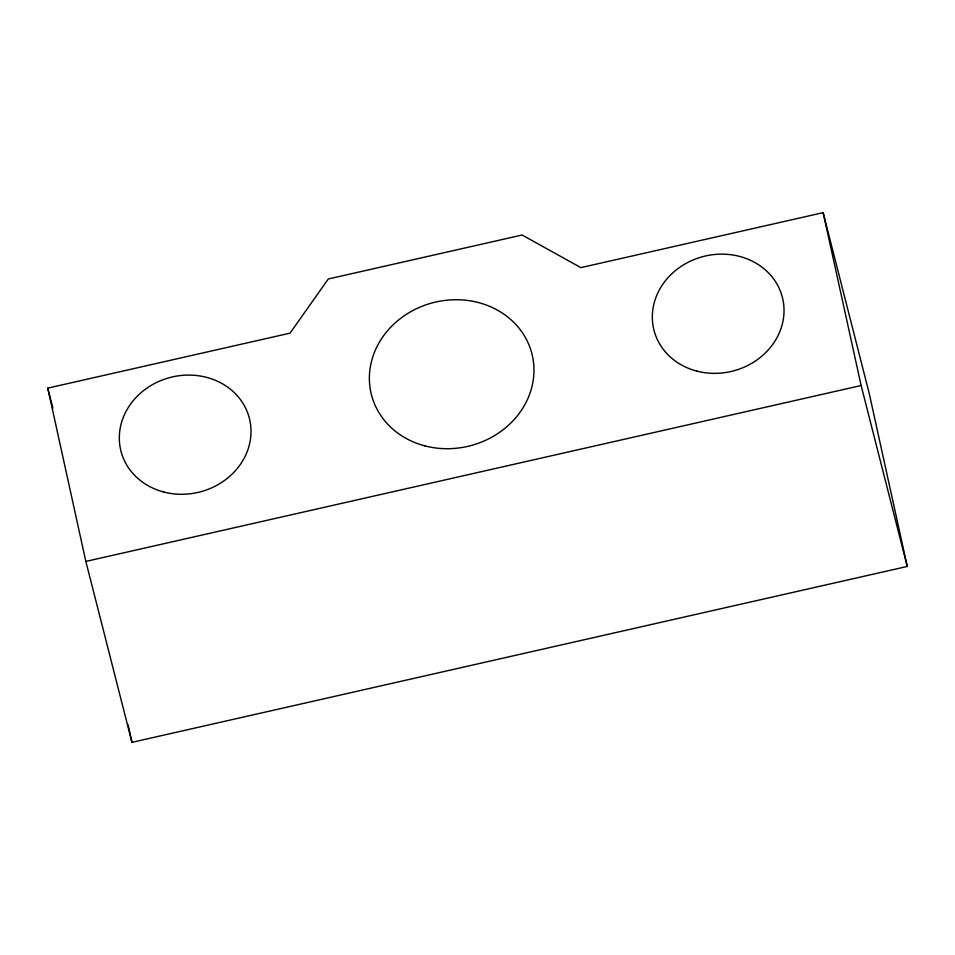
<?xml version="1.0" encoding="UTF-8"?>
<svg xmlns="http://www.w3.org/2000/svg" width="955" height="955" viewBox="0 0 955 955"><rect width="100%" height="100%" fill="white"/><g stroke="black" fill="none" stroke-linecap="round" stroke-linejoin="round"><path stroke-width="1.43" d="M47.75 388.124L290.034 333.152L328.293 278.979L522.11 235.014L580.855 267.627L823.138 212.655L869.253 393.579L907.25 566.446L131.957 742.345L85.843 561.421L47.75 388.124L52.871 408.227M85.843 561.421L861.135 385.522L907.25 566.446M823.138 212.655L861.135 385.522M128.113 724.869L131.957 742.345M425.035 445.913A82.822 73.929 -14.3 0 0 532.424 355.893A82.822 73.929 -14.3 0 0 397.543 320.844A82.822 73.929 -14.3 0 0 425.035 445.913M696.864 371.113A66.253 59.138 -14.3 0 0 782.79 299.094A66.253 59.138 -14.3 0 0 674.875 271.053A66.253 59.138 -14.3 0 0 696.864 371.113M163.854 492.04A66.253 59.138 -14.3 0 0 249.768 420.021A66.253 59.138 -14.3 0 0 141.865 391.98A66.253 59.138 -14.3 0 0 163.854 492.04"/></g></svg>
